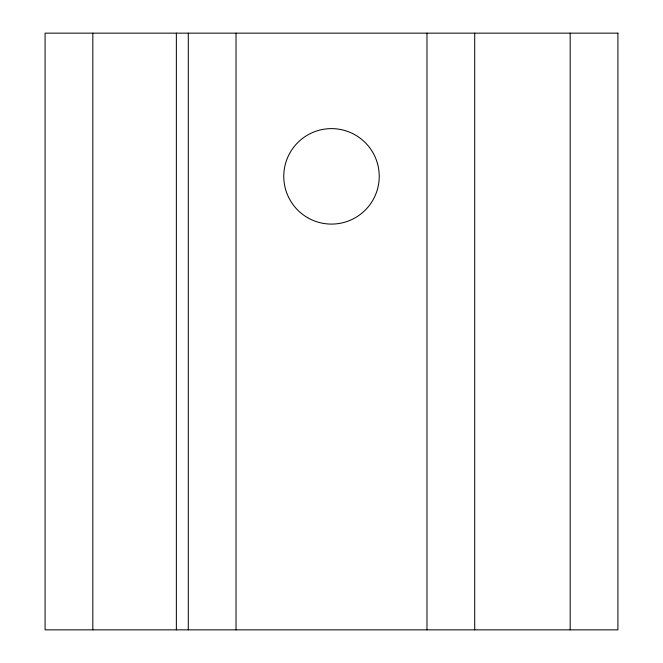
<?xml version="1.0" encoding="UTF-8"?>
<svg xmlns="http://www.w3.org/2000/svg" width="663" height="663" viewBox="0 0 663 663"><rect width="100%" height="100%" fill="white"/><g stroke="black" fill="none" stroke-linecap="round" stroke-linejoin="round"><path stroke-width="0.99" d="M570.18 33.15L570.18 629.85M474.708 33.15L474.708 629.85M426.972 33.15L426.972 629.85M236.028 33.15L236.028 629.85M188.292 33.15L188.292 629.85M176.358 33.15L176.358 629.85M92.82 33.15L92.82 629.85M617.916 33.15L45.084 33.15L45.084 629.85L617.916 629.85L617.916 33.15M307.632 217.696A47.736 47.736 0 0 0 379.236 176.358A47.736 47.736 0 0 0 307.632 135.02A47.736 47.736 0 0 0 307.632 217.696"/></g></svg>
